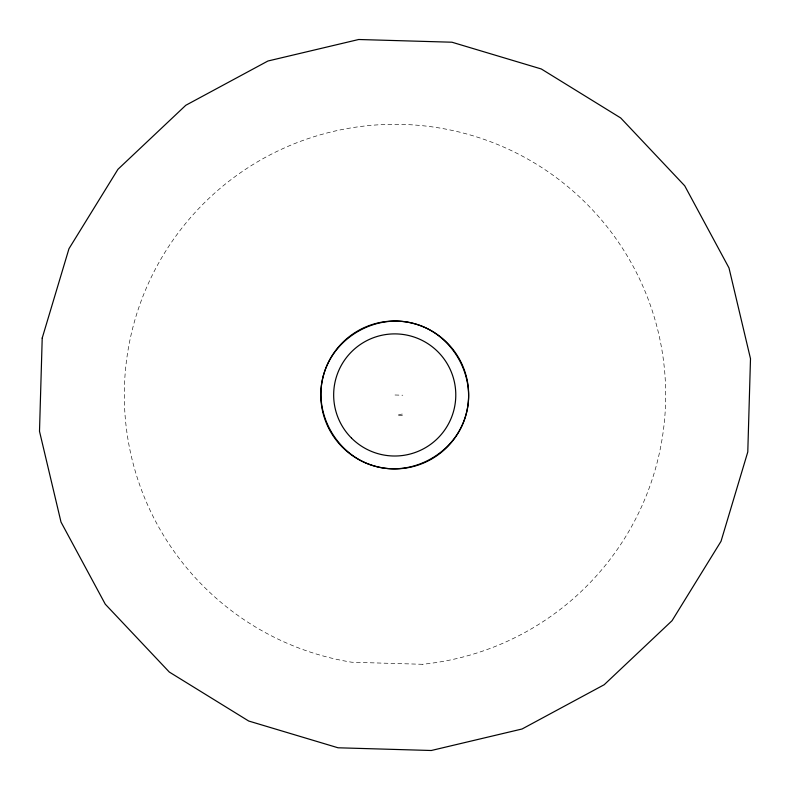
<?xml version="1.0" encoding="UTF-8"?>
<svg xmlns="http://www.w3.org/2000/svg" width="790" height="790" viewBox="0 0 790 790"><rect width="100%" height="100%" fill="white"/><g stroke="black" fill="none" stroke-linecap="round" stroke-linejoin="round"><path stroke-width="0.59" stroke-dasharray="3.95 2.96" d="M395 395L402.821 395.227M402.228 414.009L397.064 415.234L402.228 415.382L402.228 414.009M422.502 664.291L351.866 662.237A270.694 270.694 0 0 1 171.035 242.965A270.694 270.694 0 0 1 627.438 256.266A270.694 270.694 0 0 1 422.502 664.291"/><path stroke-width="1.19" d="M42.216 338.051L39.5 431.3L61.008 522.072L105.277 604.192L169.297 672.043L248.692 721.023L338.051 747.784L431.3 750.5L522.072 728.992L604.192 684.723L672.043 620.703L721.023 541.308L747.784 451.949L750.5 358.7L728.992 267.928L684.723 185.808L620.703 117.957L541.308 68.977L451.949 42.216L358.7 39.5L267.928 61.008L185.808 105.277L117.957 169.297L68.977 248.692L42.216 338.051M323.347 375.823C312.87 413.98 337.34 456.363 375.625 466.367C413.782 476.844 456.166 452.374 466.169 414.098C476.647 375.941 452.176 333.558 413.891 323.554C375.734 313.077 333.35 337.547 323.347 375.823M342.455 447.229A73.924 73.924 0 0 0 466.14 414.088A73.924 73.924 0 0 0 375.596 323.545A73.924 73.924 0 0 0 342.455 447.229M351.55 438.134A61.067 61.067 0 0 0 453.707 410.76A61.067 61.067 0 0 0 378.924 335.967A61.067 61.067 0 0 0 351.55 438.134"/></g></svg>
